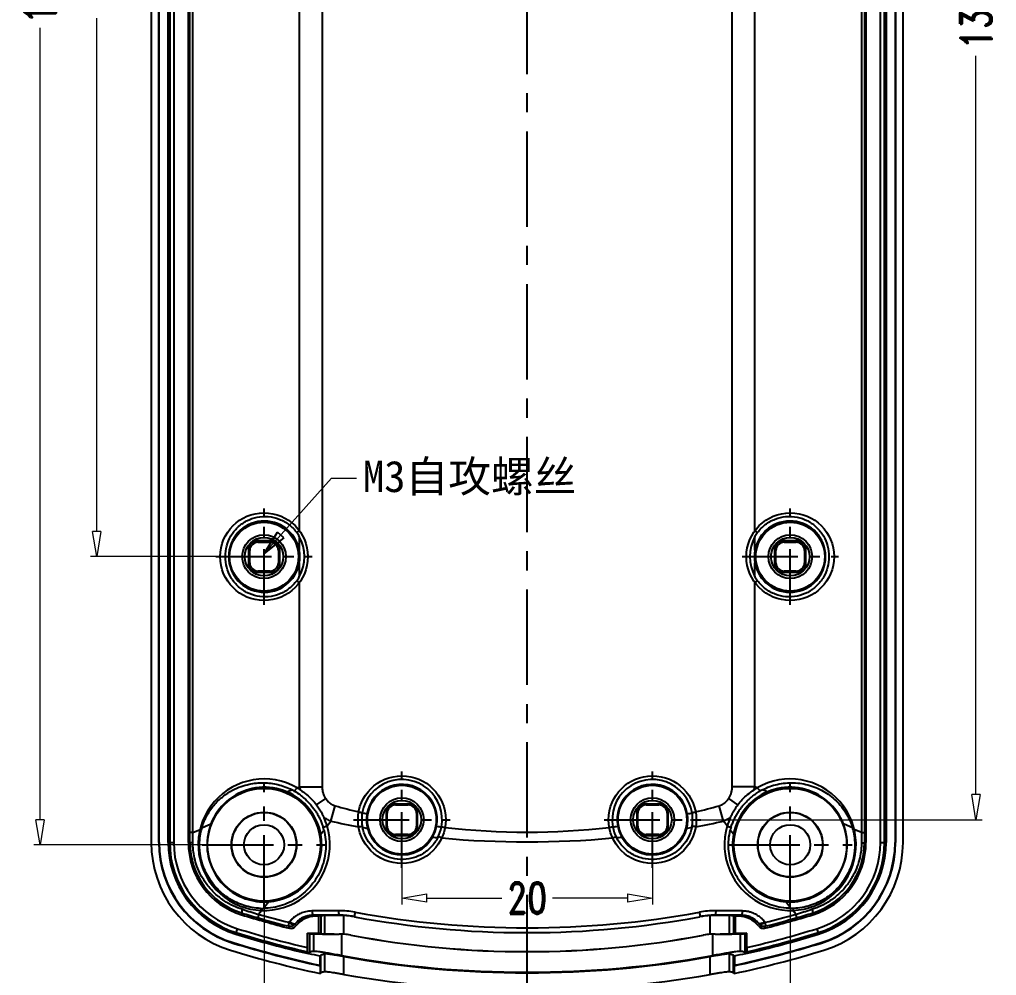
# Model space of a CAD drawing. Header units: millimetres. Extents: x 4688 to 5146, y 1130 to 1448.
# Drawn here: x 4951.2 to 5029.2, y 1235.9 to 1312.2 of the extents above; entities that cross this region are included whole.
import ezdxf

# ---------------------------------------------------------------- set-up
doc = ezdxf.new("R2010")
doc.units = ezdxf.units.MM
doc.linetypes.add('CENTER', pattern=[50.8, 31.75, -6.35, 6.35, -6.35])
doc.layers.add('dim', color=82, linetype='Continuous', lineweight=9)
doc.styles.add('ROMAND', font='romand.shx', dxfattribs={"width": 0.75, "bigfont": 'gbcbig.shx'})
doc.styles.add('楷体', font='')
doc.styles.get('楷体').set_extended_font_data('KaiTi_GB2312')
doc.dimstyles.new('YanXiu', dxfattribs={"dimtxt": 2.5, "dimasz": 2.2, "dimexe": 1, "dimexo": 0, "dimgap": 0.66, "dimtad": 0, "dimzin": 9, "dimdsep": 46, "dimtxsty": 'ROMAND', "dimblk": 'CLOSEDBLANK', "dimcen": 0, "dimclrd": 3, "dimclre": 3, "dimclrt": 7, "dimazin": 2, "dimtfac": 1, "dimtofl": 0, "dimtmove": 0, "dimatfit": 3, "dimldrblk": 'CLOSEDBLANK', "dimfxl": 1, "dimlwd": 5, "dimlwe": 5, "dimarcsym": 0})

# ---------------------------------------------------------------- blocks, each defined once
blk = doc.blocks.new('_ClosedBlank')
at = {"color": 0, "linetype": 'ByBlock', "lineweight": -2}
for p, q in [((-1, 0.167), (0, 0)), ((-1, 0.167), (-1, -0.167)), ((0, 0), (-1, -0.167))]:
    blk.add_line(p, q, dxfattribs=at)
blk = doc.blocks.new('*D23')
at = {"layer": 'Defpoints', "color": 0, "transparency": 16777216}
for p in [(4966.867, 1359.298), (4957.364, 1269.298), (4966.867, 1269.298)]:
    blk.add_point(p, dxfattribs=at)
at = {"layer": 'dim', "color": 3, "lineweight": 5, "transparency": 16777216}
for p, q in [((4966.867, 1359.298), (4956.864, 1359.298)), ((4957.364, 1357.298), (4957.364, 1316.316)), ((4957.364, 1271.298), (4957.364, 1312.281)), ((4966.867, 1269.298), (4956.864, 1269.298))]:
    blk.add_line(p, q, dxfattribs=at)
at = {"layer": 'dim', "color": 3, "lineweight": 5, "transparency": 16777216, "xscale": 2, "yscale": 2, "zscale": 2}
for p, rotation in [((4957.364, 1359.298), 90), ((4957.364, 1269.298), 270)]:
    blk.add_blockref('_ClosedBlank', p, dxfattribs=dict(at, rotation=rotation))
at = {"layer": 'dim', "color": 7, "transparency": 16777216, "insert": (4957.364, 1314.298), "char_height": 2.5, "attachment_point": 5, "rotation": 90, "style": 'ROMAND'}
blk.add_mtext('90', dxfattribs=at)
blk = doc.blocks.new('*D24')
at = {"layer": 'Defpoints', "color": 0, "transparency": 16777216}
for p in [(4952.843, 1382.298), (4965.767, 1382.298), (4965.767, 1246.298)]:
    blk.add_point(p, dxfattribs=at)
at = {"layer": 'dim', "color": 3, "lineweight": 5, "transparency": 16777216}
for p, q in [((4965.767, 1382.298), (4952.343, 1382.298)), ((4952.843, 1380.298), (4952.843, 1317.075)), ((4952.843, 1248.298), (4952.843, 1311.522)), ((4965.767, 1246.298), (4952.343, 1246.298))]:
    blk.add_line(p, q, dxfattribs=at)
at = {"layer": 'dim', "color": 3, "lineweight": 5, "transparency": 16777216, "xscale": 2, "yscale": 2, "zscale": 2}
for p, rotation in [((4952.843, 1382.298), 90), ((4952.843, 1246.298), 270)]:
    blk.add_blockref('_ClosedBlank', p, dxfattribs=dict(at, rotation=rotation))
at = {"layer": 'dim', "color": 7, "transparency": 16777216, "insert": (4952.843, 1314.298), "char_height": 2.5, "attachment_point": 5, "rotation": 90, "style": 'ROMAND'}
blk.add_mtext('136', dxfattribs=at)
blk = doc.blocks.new('*D25')
at = {"layer": 'Defpoints', "color": 0, "transparency": 16777216}
for p in [(5004.822, 1380.291), (5004.736, 1248.298), (5027.535, 1248.298)]:
    blk.add_point(p, dxfattribs=at)
at = {"layer": 'dim', "color": 3, "lineweight": 5, "transparency": 16777216}
for p, q in [((5004.822, 1380.291), (5028.035, 1380.291)), ((5027.535, 1378.291), (5027.535, 1319.304)), ((5027.535, 1250.298), (5027.535, 1309.286)), ((5004.736, 1248.298), (5028.035, 1248.298))]:
    blk.add_line(p, q, dxfattribs=at)
at = {"layer": 'dim', "color": 3, "lineweight": 5, "transparency": 16777216, "xscale": 2, "yscale": 2, "zscale": 2}
for p, rotation in [((5027.535, 1380.291), 90), ((5027.535, 1248.298), 270)]:
    blk.add_blockref('_ClosedBlank', p, dxfattribs=dict(at, rotation=rotation))
at = {"layer": 'dim', "color": 7, "transparency": 16777216, "insert": (5027.535, 1314.295), "char_height": 2.5, "attachment_point": 5, "rotation": 90, "style": 'ROMAND'}
blk.add_mtext('131.99', dxfattribs=at)
blk = doc.blocks.new('*D31')
at = {"layer": 'Defpoints', "color": 0, "transparency": 16777216}
for p in [(5001.717, 1245.194), (4981.717, 1244.448), (5001.717, 1242.035)]:
    blk.add_point(p, dxfattribs=at)
at = {"layer": 'dim', "color": 3, "lineweight": 5, "transparency": 16777216}
for p, q in [((5001.717, 1245.194), (5001.717, 1241.535)), ((4981.717, 1244.448), (4981.717, 1241.535)), ((4983.717, 1242.035), (4989.7, 1242.035)), ((4999.717, 1242.035), (4993.735, 1242.035))]:
    blk.add_line(p, q, dxfattribs=at)
at = {"layer": 'dim', "color": 3, "lineweight": 5, "transparency": 16777216, "xscale": 2, "yscale": 2, "zscale": 2, "rotation": 180}
blk.add_blockref('_ClosedBlank', (4981.717, 1242.035), dxfattribs=at)
at = {"layer": 'dim', "color": 3, "lineweight": 5, "transparency": 16777216, "xscale": 2, "yscale": 2, "zscale": 2}
blk.add_blockref('_ClosedBlank', (5001.717, 1242.035), dxfattribs=at)
at = {"layer": 'dim', "color": 7, "transparency": 16777216, "insert": (4991.717, 1242.035), "char_height": 2.5, "attachment_point": 5, "style": 'ROMAND'}
blk.add_mtext('20', dxfattribs=at)
blk = doc.blocks.new('*D32')
at = {"layer": 'Defpoints', "color": 0, "transparency": 16777216}
for p in [(4970.717, 1241.348), (5012.717, 1241.348), (5012.717, 1231.251)]:
    blk.add_point(p, dxfattribs=at)
at = {"layer": 'dim', "color": 3, "lineweight": 5, "transparency": 16777216}
for p, q in [((4970.717, 1241.348), (4970.717, 1230.751)), ((5012.717, 1241.348), (5012.717, 1230.751)), ((4972.717, 1231.251), (4989.7, 1231.251)), ((5010.717, 1231.251), (4993.735, 1231.251))]:
    blk.add_line(p, q, dxfattribs=at)
at = {"layer": 'dim', "color": 3, "lineweight": 5, "transparency": 16777216, "xscale": 2, "yscale": 2, "zscale": 2, "rotation": 180}
blk.add_blockref('_ClosedBlank', (4970.717, 1231.251), dxfattribs=at)
at = {"layer": 'dim', "color": 3, "lineweight": 5, "transparency": 16777216, "xscale": 2, "yscale": 2, "zscale": 2}
blk.add_blockref('_ClosedBlank', (5012.717, 1231.251), dxfattribs=at)
at = {"layer": 'dim', "color": 7, "transparency": 16777216, "insert": (4991.717, 1231.251), "char_height": 2.5, "attachment_point": 5, "style": 'ROMAND'}
blk.add_mtext('42', dxfattribs=at)

msp = doc.modelspace()

# ---------------------------------------------------------------- linework, layer by layer
at = {"color": 1, "linetype": 'CENTER', "ltscale": 0.24}
msp.add_line((4991.717, 1234.671), (4991.717, 1393.926), dxfattribs=at)
at = {"color": 7, "linetype": 'Continuous'}
for p, q in [((4961.717, 1382.131), (4961.717, 1246.466)), ((4962.317, 1246.475), (4962.317, 1382.122)), ((4962.354, 1246.475), (4962.354, 1382.122)), ((4963.067, 1246.475), (4963.067, 1382.122)), ((4963.19, 1382.122), (4963.19, 1246.475)), ((4963.516, 1382.122), (4963.516, 1246.475)), ((4964.675, 1246.466), (4964.675, 1382.131)), ((5018.759, 1382.131), (5018.759, 1246.466)), ((5019.918, 1246.475), (5019.918, 1382.122)), ((5020.245, 1246.475), (5020.245, 1382.122)), ((5020.367, 1382.122), (5020.367, 1246.475)), ((5021.081, 1382.122), (5021.081, 1246.475)), ((5021.117, 1382.122), (5021.117, 1246.475)), ((5021.717, 1246.466), (5021.717, 1382.131)), ((4964.803, 1247.269), (4964.803, 1381.328)), ((4965.025, 1247.269), (4965.025, 1381.328)), ((5018.409, 1381.328), (5018.409, 1247.269)), ((5018.632, 1381.328), (5018.632, 1247.269)), ((4975.351, 1377.678), (4975.351, 1250.918)), ((5008.083, 1250.918), (5008.084, 1377.678)), ((4973.532, 1357.218), (4973.532, 1271.379)), ((5009.903, 1271.379), (5009.903, 1357.218)), ((4973.532, 1271.379), (4973.324, 1271.226)), ((5010.11, 1271.226), (5009.903, 1271.379)), ((4970.132, 1270.548), (4970.235, 1270.445)), ((4971.303, 1270.548), (4970.132, 1270.548)), ((4970.235, 1270.445), (4971.2, 1270.445)), ((4971.303, 1270.548), (4971.2, 1270.445)), ((4973.532, 1270.907), (4973.532, 1269.804)), ((5009.903, 1269.804), (5009.903, 1270.907)), ((5013.303, 1270.548), (5012.132, 1270.548)), ((5012.132, 1270.548), (5012.235, 1270.445)), ((5012.235, 1270.445), (5013.2, 1270.445)), ((5013.303, 1270.548), (5013.2, 1270.445)), ((4969.467, 1269.884), (4969.57, 1269.781)), ((4969.467, 1269.884), (4969.467, 1268.713)), ((4969.57, 1268.816), (4969.57, 1269.781)), ((4971.967, 1269.884), (4971.864, 1269.781)), ((4971.864, 1269.781), (4971.864, 1268.816)), ((4971.967, 1268.713), (4971.967, 1269.884)), ((5011.467, 1269.884), (5011.57, 1269.781)), ((5011.467, 1269.884), (5011.467, 1268.713)), ((5011.57, 1268.816), (5011.57, 1269.781)), ((5013.967, 1269.884), (5013.864, 1269.781)), ((5013.864, 1269.781), (5013.864, 1268.816)), ((5013.967, 1268.713), (5013.967, 1269.884)), ((4969.467, 1268.713), (4969.57, 1268.816)), ((4971.967, 1268.713), (4971.864, 1268.816)), ((4973.532, 1268.792), (4973.532, 1267.69)), ((5009.903, 1267.69), (5009.903, 1268.792)), ((5011.467, 1268.713), (5011.57, 1268.816)), ((5013.967, 1268.713), (5013.864, 1268.816)), ((4970.132, 1268.048), (4970.235, 1268.152)), ((4970.132, 1268.048), (4971.303, 1268.048)), ((4971.2, 1268.152), (4970.235, 1268.152)), ((4971.303, 1268.048), (4971.2, 1268.152)), ((5012.132, 1268.048), (5012.235, 1268.152)), ((5012.132, 1268.048), (5013.303, 1268.048)), ((5013.2, 1268.152), (5012.235, 1268.152)), ((5013.303, 1268.048), (5013.2, 1268.152)), ((4973.324, 1267.371), (4973.532, 1267.218)), ((4973.532, 1267.218), (4973.532, 1250.918)), ((5009.903, 1267.218), (5010.11, 1267.371)), ((5009.903, 1250.918), (5009.903, 1267.218)), ((4973.532, 1250.918), (4975.351, 1250.918)), ((5009.903, 1250.918), (5008.083, 1250.918)), ((4974.912, 1249.476), (4975.637, 1249.978)), ((5008.537, 1249.495), (5007.806, 1249.99)), ((4976.043, 1248.176), (4976.388, 1249.411)), ((4982.303, 1249.548), (4981.132, 1249.548)), ((4981.132, 1249.548), (4981.204, 1249.476)), ((4981.204, 1249.476), (4982.23, 1249.476)), ((4982.303, 1249.548), (4982.23, 1249.476)), ((5002.303, 1249.548), (5001.132, 1249.548)), ((5001.132, 1249.548), (5001.204, 1249.476)), ((5001.204, 1249.476), (5002.23, 1249.476)), ((5002.303, 1249.548), (5002.23, 1249.476)), ((5007.391, 1248.176), (5007.046, 1249.411)), ((4980.467, 1248.884), (4980.54, 1248.812)), ((4980.467, 1248.884), (4980.467, 1247.713)), ((4980.54, 1247.785), (4980.54, 1248.812)), ((4982.967, 1248.884), (4982.895, 1248.812)), ((4982.895, 1248.812), (4982.895, 1247.785)), ((4982.967, 1247.713), (4982.967, 1248.884)), ((5000.467, 1248.884), (5000.54, 1248.812)), ((5000.467, 1248.884), (5000.467, 1247.713)), ((5000.54, 1247.785), (5000.54, 1248.812)), ((5002.967, 1248.884), (5002.895, 1248.812)), ((5002.895, 1248.812), (5002.895, 1247.785)), ((5002.967, 1247.713), (5002.967, 1248.884)), ((4975.747, 1247.802), (4976.043, 1248.176)), ((4980.467, 1247.713), (4980.54, 1247.785)), ((4982.967, 1247.713), (4982.895, 1247.785)), ((5000.467, 1247.713), (5000.54, 1247.785)), ((5002.967, 1247.713), (5002.895, 1247.785)), ((5007.687, 1247.801), (5007.391, 1248.176)), ((4964.802, 1246.466), (4964.803, 1247.269)), ((4965.025, 1247.269), (4964.803, 1247.269)), ((4965.025, 1247.269), (4965.611, 1247.521)), ((4965.611, 1247.521), (4965.695, 1247.439)), ((4975.245, 1247.131), (4975.502, 1247.457)), ((4981.132, 1247.048), (4981.204, 1247.121)), ((4981.132, 1247.048), (4982.303, 1247.048)), ((4982.23, 1247.121), (4981.204, 1247.121)), ((4982.303, 1247.048), (4982.23, 1247.121)), ((5001.132, 1247.048), (5001.204, 1247.121)), ((5001.132, 1247.048), (5002.303, 1247.048)), ((5002.23, 1247.121), (5001.204, 1247.121)), ((5002.303, 1247.048), (5002.23, 1247.121)), ((5008.189, 1247.13), (5007.932, 1247.457)), ((5017.823, 1247.521), (5017.74, 1247.439)), ((5018.409, 1247.269), (5017.823, 1247.521)), ((5018.409, 1247.269), (5018.632, 1247.269)), ((5018.632, 1247.269), (5018.632, 1246.466)), ((4962.317, 1246.475), (4962.354, 1246.475)), ((4963.067, 1246.475), (4963.516, 1246.475)), ((4964.675, 1246.466), (4964.802, 1246.466)), ((5018.759, 1246.466), (5018.632, 1246.466)), ((5019.918, 1246.475), (5020.367, 1246.475)), ((5021.117, 1246.475), (5021.081, 1246.475)), ((4970.66, 1241.217), (4971.063, 1241.744)), ((5012.774, 1241.217), (5012.37, 1241.744)), ((4968.962, 1240.84), (4968.921, 1240.707)), ((4969.049, 1241.12), (4968.96, 1241.148)), ((4970.28, 1240.748), (4970.512, 1241.053)), ((4970.327, 1240.735), (4970.28, 1240.748)), ((4976.721, 1240.67), (4974.621, 1240.668)), ((4975.078, 1240.588), (4974.838, 1240.588)), ((4975.251, 1240.617), (4975.078, 1240.588)), ((4975.078, 1239.238), (4975.078, 1240.588)), ((4975.251, 1240.617), (4975.251, 1239.209)), ((4975.577, 1239.183), (4975.577, 1240.642)), ((4976.721, 1240.655), (4976.721, 1240.67)), ((4977.098, 1239.155), (4977.098, 1240.645)), ((4977.992, 1240.905), (4977.969, 1240.909)), ((5006.336, 1239.155), (5006.336, 1240.645)), ((5006.713, 1240.655), (5006.713, 1240.67)), ((5008.814, 1240.668), (5006.713, 1240.67)), ((5007.858, 1239.183), (5007.858, 1240.642)), ((5008.356, 1240.588), (5008.183, 1240.617)), ((5008.183, 1240.617), (5008.183, 1239.209)), ((5008.596, 1240.588), (5008.356, 1240.588)), ((5008.356, 1239.238), (5008.356, 1240.588)), ((5013.153, 1240.748), (5012.922, 1241.052)), ((5013.153, 1240.748), (5013.107, 1240.734)), ((5014.474, 1241.148), (5014.386, 1241.12)), ((5014.514, 1240.707), (5014.472, 1240.84)), ((4972.68, 1239.799), (4972.633, 1239.811)), ((4972.68, 1239.799), (4972.736, 1239.631)), ((4977.929, 1240.546), (4977.931, 1240.559)), ((5005.506, 1240.546), (5005.503, 1240.559)), ((5010.698, 1239.631), (5010.754, 1239.799)), ((5010.801, 1239.811), (5010.754, 1239.799)), ((4968.455, 1239.167), (4968.587, 1239.596)), ((4974.177, 1239.238), (4975.078, 1239.238)), ((4974.353, 1239.209), (4974.177, 1239.238)), ((4974.177, 1238.09), (4974.177, 1239.238)), ((4974.353, 1239.209), (4974.353, 1237.694)), ((4974.69, 1237.78), (4974.69, 1239.182)), ((4975.251, 1239.209), (4975.078, 1239.238)), ((4976.721, 1239.171), (4976.721, 1239.162)), ((4976.896, 1239.159), (4976.896, 1237.447)), ((4977.655, 1239.082), (4977.654, 1239.074)), ((5005.779, 1239.082), (5005.781, 1239.074)), ((5006.539, 1237.447), (5006.539, 1239.159)), ((5006.713, 1239.171), (5006.713, 1239.162)), ((5008.356, 1239.238), (5008.183, 1239.209)), ((5008.356, 1239.238), (5009.258, 1239.238)), ((5008.745, 1237.78), (5008.745, 1239.182)), ((5009.258, 1239.238), (5009.082, 1239.209)), ((5009.082, 1239.209), (5009.082, 1237.694)), ((5009.258, 1238.09), (5009.258, 1239.238)), ((5014.847, 1239.596), (5014.98, 1239.167)), ((4968.233, 1238.451), (4968.244, 1238.486)), ((5015.202, 1238.451), (5015.191, 1238.486)), ((4974.193, 1237.752), (4974.177, 1238.09)), ((4975.251, 1237.493), (4975.167, 1237.425)), ((4975.251, 1236.06), (4975.251, 1237.493)), ((4975.577, 1236.148), (4975.577, 1237.58)), ((5007.858, 1236.148), (5007.858, 1237.58)), ((5008.183, 1236.06), (5008.183, 1237.493)), ((5008.267, 1237.425), (5008.183, 1237.493)), ((5009.258, 1238.09), (5009.242, 1237.752)), ((4975.167, 1237.425), (4975.167, 1236.68)), ((4975.204, 1236.635), (4975.167, 1236.68)), ((4977.098, 1235.935), (4977.098, 1237.362)), ((5006.336, 1235.935), (5006.336, 1237.362)), ((5008.267, 1236.68), (5008.231, 1236.635)), ((5008.267, 1237.425), (5008.267, 1236.68)), ((4975.204, 1236.635), (4975.204, 1236.021)), ((4975.204, 1236.021), (4975.251, 1236.06)), ((5008.183, 1236.06), (5008.231, 1236.021)), ((5008.231, 1236.635), (5008.231, 1236.021))]:
    msp.add_line(p, q, dxfattribs=at)
at = {"color": 1, "linetype": 'CENTER', "ltscale": 0.14}
for p, q in [((4970.717, 1265.448), (4970.717, 1273.148)), ((5012.717, 1265.448), (5012.717, 1273.148)), ((4966.867, 1269.298), (4974.567, 1269.298)), ((5008.867, 1269.298), (5016.567, 1269.298)), ((5001.717, 1244.448), (5001.717, 1252.148)), ((4997.867, 1248.298), (5005.567, 1248.298))]:
    msp.add_line(p, q, dxfattribs=at)
at = {"color": 1, "linetype": 'CENTER', "ltscale": 0.139997}
for p, q in [((4981.717, 1244.448), (4981.717, 1252.148)), ((4977.867, 1248.298), (4985.567, 1248.298))]:
    msp.add_line(p, q, dxfattribs=at)
at = {"color": 1, "linetype": 'CENTER', "ltscale": 0.18}
for p, q in [((4970.717, 1241.348), (4970.717, 1251.248)), ((5012.717, 1241.348), (5012.717, 1251.248)), ((4965.767, 1246.298), (4975.667, 1246.298)), ((5007.767, 1246.298), (5017.667, 1246.298))]:
    msp.add_line(p, q, dxfattribs=at)
at = {"color": 7, "linetype": 'Continuous'}
for centre, radius in [((4970.717, 1269.298), 3.5), ((5012.717, 1269.298), 3.5), ((4970.717, 1269.298), 2.75), ((5012.717, 1269.298), 2.75), ((4970.717, 1269.298), 1.741), ((5012.717, 1269.298), 1.741), ((4970.717, 1269.298), 1.539), ((5012.717, 1269.298), 1.539), ((4981.717, 1248.298), 3.5), ((5001.717, 1248.298), 3.5), ((4970.717, 1246.298), 4.5), ((4981.717, 1248.298), 2.744), ((5001.717, 1248.298), 2.744), ((5012.717, 1246.298), 4.5), ((4981.717, 1248.298), 1.741), ((5001.717, 1248.298), 1.741), ((4981.717, 1248.298), 1.539), ((5001.717, 1248.298), 1.539), ((4970.717, 1246.298), 2.6), ((4970.717, 1246.298), 2.574), ((5012.717, 1246.298), 2.6), ((5012.717, 1246.298), 2.574), ((4970.717, 1246.298), 1.6), ((5012.717, 1246.298), 1.6)]:
    msp.add_circle(centre, radius, dxfattribs=at)
for centre, radius, start, end in [((4970.735, 1269.302), 2.841, 10.1913, 180.06752), ((5012.699, 1269.302), 2.841, 359.93249, 169.80869), ((4970.869, 1269.4), 3.059, 29.51618, 36.64497), ((5012.554, 1269.407), 3.046, 143.34028, 150.49979), ((4970.684, 1269.298), 3.27, 330.53926, 29.46087), ((5012.75, 1269.298), 3.27, 150.53926, 209.46087), ((4970.73, 1269.298), 2.847, 349.7634, 10.2366), ((5012.705, 1269.298), 2.847, 169.7634, 190.2366), ((4970.735, 1269.295), 2.841, 179.93249, 349.80869), ((5012.699, 1269.295), 2.841, 190.19131, 0.06751), ((4970.88, 1269.19), 3.046, 323.34028, 330.49978), ((5012.565, 1269.197), 3.059, 209.51619, 216.64497), ((4970.717, 1246.299), 5.25, 59.88816, 16.63643), ((4981.717, 1248.298), 3.211, 349.62753, 170.10341), ((5001.717, 1248.298), 3.211, 9.89628, 190.37187), ((5012.717, 1246.298), 5.25, 163.37433, 120.11021), ((4970.747, 1246.309), 4.58, 67.01211, 180.07863), ((4970.736, 1246.332), 5.211, 56.52707, 59.88553), ((4977.629, 1252.14), 4.276, 196.61044, 199.98363), ((4981.717, 1248.298), 2.822, 349.18229, 170.55387), ((5001.717, 1248.298), 2.822, 9.44564, 190.81688), ((5012.71, 1246.313), 5.233, 120.12236, 123.46091), ((5012.688, 1246.309), 4.58, 359.92249, 112.98789), ((4970.748, 1246.32), 4.57, 10.21988, 66.97543), ((4969.936, 1244.861), 6.553, 60.80307, 62.8409), ((5012.687, 1246.32), 4.57, 113.02731, 169.78607), ((5013.53, 1244.807), 6.615, 117.18741, 119.20546), ((4991.466, 1303.225), 55.887, 254.34832, 256.34518), ((4991.935, 1303.347), 56.013, 283.65841, 285.65051), ((4970.731, 1246.303), 5.235, 16.63626, 24.61518), ((4981.582, 1248.327), 3.073, 170.19365, 192.11116), ((4991.542, 1303.536), 56.207, 256.63978, 257.03693), ((4981.7, 1248.301), 2.805, 170.55429, 194.22167), ((5001.735, 1248.301), 2.804, 345.77672, 9.44544), ((4991.908, 1303.468), 56.138, 282.96379, 283.36144), ((5001.855, 1248.327), 3.071, 347.87244, 9.80872), ((5012.7, 1246.305), 5.231, 155.3808, 163.36783), ((4970.7, 1246.204), 5.156, 163.73855, 166.13861), ((4968.683, 1245.777), 7.023, 13.84536, 15.63188), ((4991.439, 1320.383), 73.83, 257.96351, 259.71905), ((4991.574, 1321.136), 74.595, 259.96566, 260.28076), ((4981.719, 1248.306), 2.824, 194.21947, 330.30689), ((4981.734, 1248.295), 2.805, 330.33139, 349.18119), ((4991.701, 1303.73), 56.424, 262.65698, 263.05258), ((4981.856, 1248.278), 3.071, 332.63674, 349.53856), ((4991.717, 1304.184), 56.877, 263.38312, 276.61706), ((4991.716, 1303.859), 56.554, 276.94892, 277.34362), ((5001.593, 1248.281), 3.086, 190.47718, 207.29823), ((5001.701, 1248.295), 2.806, 190.81926, 209.66649), ((5001.716, 1248.306), 2.824, 209.69225, 345.78004), ((4991.92, 1320.791), 74.245, 279.71869, 280.03494), ((4991.894, 1320.9), 74.356, 280.28693, 282.02972), ((5014.741, 1245.779), 7.012, 164.3568, 166.158), ((5012.67, 1246.188), 5.222, 13.8614, 16.23059), ((4628.762, 1244.458), 336.275, 0.33846, 0.47892), ((4970.729, 1246.316), 4.589, 359.78708, 10.23425), ((4991.766, 1308.806), 62.359, 263.00566, 263.38581), ((4991.717, 1321.893), 75.366, 264.8083, 275.19179), ((4991.659, 1308.886), 62.44, 276.6141, 276.99415), ((5012.705, 1246.316), 4.589, 169.77418, 180.21323), ((5354.243, 1244.461), 335.845, 179.52095, 179.66158), ((4970.702, 1246.464), 8.985, 179.98637, 252.8023), ((4970.717, 1246.475), 8.4, 180, 252.79601), ((4970.717, 1246.475), 8.363, 180, 252.79601), ((4970.717, 1246.475), 7.65, 180, 252.79601), ((4970.717, 1246.475), 7.527, 180, 252.79601), ((4970.717, 1246.475), 7.201, 180, 252.79601), ((4970.704, 1246.465), 6.028, 179.9925, 252.79617), ((4970.682, 1246.463), 5.879, 179.96505, 251.90897), ((4970.736, 1246.303), 4.571, 180.05674, 274.11135), ((4970.736, 1246.315), 4.583, 274.10081, 359.79458), ((5012.699, 1246.315), 4.583, 180.20547, 265.88191), ((5012.699, 1246.303), 4.571, 265.8724, 359.94221), ((5012.731, 1246.465), 6.028, 287.20383, 0.0075), ((5012.753, 1246.462), 5.879, 288.09067, 0.03565), ((5012.717, 1246.475), 7.201, 287.20399, 0), ((5012.717, 1246.475), 7.527, 287.20399, 0), ((5012.717, 1246.475), 7.65, 287.20399, 0), ((5012.717, 1246.475), 8.363, 287.20399, 0), ((5012.717, 1246.475), 8.4, 287.20399, 0), ((5012.732, 1246.464), 8.985, 287.1977, 0.01363), ((4970.688, 1246.478), 5.896, 251.89844, 252.98168), ((4991.717, 1314.298), 77.042, 252.78867, 255.73713), ((4993.701, 1321.75), 84.607, 252.99863, 253.90831), ((4996.041, 1328.13), 91.1, 252.76475, 253.57369), ((4991.416, 1315.569), 77.749, 254.26091, 256.07751), ((4970.592, 1246.935), 5.718, 268.39987, 270.67912), ((4974.707, 1238.663), 2, 90.00906, 137.68566), ((4974.838, 1238.588), 2, 89.99788, 142.32052), ((4971.733, 1235.267), 6.161, 59.73589, 61.14518), ((4976.708, 1233.984), 7.04, 79.67934, 90.38876), ((4976.729, 1234.111), 6.559, 79.44134, 90.06978), ((4976.746, 1234.3), 6.355, 86.82745, 90.22407), ((4976.735, 1234.094), 6.562, 79.51725, 86.82863), ((4991.717, 1316.404), 76.736, 259.69614, 280.32124), ((5006.727, 1233.984), 7.04, 89.61117, 100.32057), ((5006.705, 1234.111), 6.559, 89.93019, 100.55864), ((5006.699, 1234.094), 6.562, 93.17135, 100.48278), ((5006.688, 1234.305), 6.35, 89.77465, 93.17382), ((5011.701, 1235.267), 6.161, 118.85484, 120.26411), ((5008.596, 1238.588), 2, 37.68008, 90.00153), ((5008.728, 1238.663), 2, 42.31505, 89.98998), ((4991.717, 1314.298), 77.042, 284.26287, 287.21133), ((4991.942, 1315.857), 78.047, 283.92594, 285.73458), ((4986.885, 1329.812), 92.858, 286.43284, 287.22735), ((4989.664, 1321.984), 84.852, 286.09206, 287.00007), ((5012.746, 1246.48), 5.898, 287.01899, 288.10198), ((4991.709, 1314.831), 77.408, 253.90574, 255.73393), ((4972.804, 1240.284), 0.5, 255.67807, 319.5597), ((4974.668, 1238.459), 2.558, 138.09738, 139.97174), ((4972.86, 1240.116), 0.5, 255.73621, 322.32286), ((4973.504, 1241.062), 1.161, 230.41703, 241.69187), ((4974.707, 1238.688), 1.983, 138.21709, 140.12163), ((4954.01, 1230.783), 21.257, 25.12921, 25.5731), ((4991.717, 1315.066), 75.785, 259.51705, 269.89357), ((4991.717, 1315.066), 75.785, 270.08603, 280.48295), ((5029.397, 1230.796), 21.227, 154.42663, 154.87113), ((5010.575, 1240.116), 0.5, 217.6772, 284.26372), ((5008.728, 1238.688), 1.983, 39.87836, 41.78265), ((5010.63, 1240.284), 0.5, 220.44028, 284.32195), ((5009.93, 1241.062), 1.161, 298.30744, 309.58208), ((5008.767, 1238.459), 2.557, 40.0274, 41.90242), ((4991.724, 1314.837), 77.413, 284.26615, 286.09318), ((4991.717, 1314.298), 78.65, 252.79601, 257.17896), ((4991.717, 1314.298), 78.527, 252.79601, 257.10491), ((4991.717, 1314.298), 78.201, 252.79601, 257.03842), ((4976.701, 1233.95), 5.221, 85.63777, 89.77468), ((4976.708, 1234), 5.162, 87.91799, 89.85146), ((4976.711, 1234.084), 5.078, 79.30326, 87.91782), ((4976.711, 1234.084), 5.086, 79.3017, 85.63523), ((4991.717, 1313.528), 75.771, 259.30352, 280.69648), ((4991.717, 1313.518), 75.753, 259.30202, 280.69798), ((4991.717, 1315.027), 75.746, 269.89364, 270.08595), ((5006.723, 1234.084), 5.086, 94.36476, 100.69831), ((5006.723, 1234.084), 5.078, 92.08216, 100.69676), ((5006.733, 1233.953), 5.217, 90.22401, 94.36353), ((5006.726, 1234.001), 5.161, 90.14845, 92.0821), ((4991.717, 1314.298), 78.65, 282.82104, 287.20399), ((4991.717, 1314.298), 78.527, 282.89509, 287.20399), ((4991.717, 1314.298), 78.201, 282.96158, 287.20399), ((4991.717, 1314.298), 79.4, 252.79601, 257.9962), ((4991.717, 1314.298), 79.363, 252.79601, 257.96349), ((4991.717, 1314.298), 79.4, 282.0038, 287.20399), ((4991.717, 1314.298), 79.363, 282.03651, 287.20399), ((4991.717, 1314.298), 80, 252.78867, 258.08755), ((4991.717, 1314.298), 78.635, 257.17896, 257.85027), ((4991.717, 1319.512), 83.392, 259.7622, 280.2378), ((4991.717, 1314.298), 80, 281.91245, 287.21133), ((4991.717, 1314.298), 78.635, 282.14973, 282.82104), ((4991.717, 1319.597), 83.524, 259.91963, 280.08037), ((4991.717, 1319.797), 85.126, 260.11124, 279.88876)]:
    msp.add_arc(centre, radius, start, end, dxfattribs=at)
for centre, major_axis, ratio, start_param, end_param in [((4970.132, 1269.884), (0.47, -0.47), 0.999695, 2.356347, 3.926839), ((4970.235, 1269.781), (0.47, -0.47), 0.999695, 2.356347, 3.926839), ((4971.199, 1269.781), (0.47, 0.47), 0.999695, -0.785246, 0.785246), ((4971.303, 1269.884), (0.47, 0.47), 0.999695, -0.785246, 0.785246), ((5012.132, 1269.884), (0.47, -0.47), 0.999695, 2.356347, 3.926839), ((5012.235, 1269.781), (0.47, -0.47), 0.999695, 2.356347, 3.926839), ((5013.199, 1269.781), (0.47, 0.47), 0.999695, -0.785246, 0.785246), ((5013.303, 1269.884), (0.47, 0.47), 0.999695, -0.785246, 0.785246), ((4970.132, 1268.713), (0.47, 0.47), 0.999695, -3.926839, -2.356347), ((4970.235, 1268.816), (0.47, 0.47), 0.999695, -3.926839, -2.356347), ((4971.199, 1268.816), (0.47, -0.47), 0.999695, -0.785246, 0.785246), ((4971.303, 1268.713), (0.47, -0.47), 0.999695, -0.785246, 0.785246), ((5012.132, 1268.713), (0.47, 0.47), 0.999695, -3.926839, -2.356347), ((5012.235, 1268.816), (0.47, 0.47), 0.999695, -3.926839, -2.356347), ((5013.199, 1268.816), (0.47, -0.47), 0.999695, -0.785246, 0.785246), ((5013.303, 1268.713), (0.47, -0.47), 0.999695, -0.785246, 0.785246), ((4981.132, 1248.884), (0.47, -0.47), 0.999695, 2.356347, 3.926839), ((4981.204, 1248.811), (0.47, -0.47), 0.999695, 2.356347, 3.926839), ((4982.23, 1248.811), (0.47, 0.47), 0.999695, -0.785246, 0.785246), ((4982.303, 1248.884), (0.47, 0.47), 0.999695, -0.785246, 0.785246), ((5001.132, 1248.884), (0.47, -0.47), 0.999695, 2.356347, 3.926839), ((5001.204, 1248.811), (0.47, -0.47), 0.999695, 2.356347, 3.926839), ((5002.23, 1248.811), (0.47, 0.47), 0.999695, -0.785246, 0.785246), ((5002.303, 1248.884), (0.47, 0.47), 0.999695, -0.785246, 0.785246), ((4981.132, 1247.713), (0.47, 0.47), 0.999695, -3.926839, -2.356347), ((4981.204, 1247.786), (0.47, 0.47), 0.999695, -3.926839, -2.356347), ((4982.23, 1247.786), (0.47, -0.47), 0.999695, -0.785246, 0.785246), ((4982.303, 1247.713), (0.47, -0.47), 0.999695, -0.785246, 0.785246), ((5001.132, 1247.713), (0.47, 0.47), 0.999695, -3.926839, -2.356347), ((5001.204, 1247.786), (0.47, 0.47), 0.999695, -3.926839, -2.356347), ((5002.23, 1247.786), (0.47, -0.47), 0.999695, -0.785246, 0.785246), ((5002.303, 1247.713), (0.47, -0.47), 0.999695, -0.785246, 0.785246), ((5000.217, 1240.605), (25, 0), 0.008727, 2.971826, 3.089233), ((4977.548, 1240.639), (2, 0), 0.008727, 1.996754, 2.971826), ((5005.887, 1240.639), (2, 0), 0.008727, 0.169767, 1.144839), ((4983.217, 1240.605), (25, 0), 0.008727, 0.05236, 0.169767), ((5000.217, 1239.22), (25.9, 0), 0.008727, -3.089233, -2.971826), ((4977.548, 1239.186), (2.9, 0), 0.008727, -2.971826, -1.859762), ((5000.217, 1239.22), (25, 0), 0.008727, -3.089233, -2.971826), ((4977.548, 1239.186), (2, 0), 0.008727, -2.971826, -1.996754), ((5005.887, 1239.186), (2, 0), 0.008727, -1.144839, -0.169767), ((5005.887, 1239.186), (2.9, 0), 0.008727, -1.281831, -0.169767), ((4983.217, 1239.22), (25, 0), 0.008727, -0.169767, -0.05236), ((4983.217, 1239.22), (25.9, 0), 0.008727, -0.169767, -0.05236)]:
    msp.add_ellipse(centre, major_axis=major_axis, ratio=ratio, start_param=start_param, end_param=end_param, dxfattribs=at)
for points, start_tangent, end_tangent in [([(4968.609, 1271.634), (4969.326, 1272.153), (4970.164, 1272.45), (4971.058, 1272.498), (4971.93, 1272.292), (4972.707, 1271.852), (4973.324, 1271.226)], (0.718934, 0.695079), (0.597304, -0.802015)), ([(5010.11, 1271.226), (5010.728, 1271.852), (5011.505, 1272.292), (5012.377, 1272.498), (5013.27, 1272.45), (5014.108, 1272.153), (5014.825, 1271.634), (5015.362, 1270.949), (5015.692, 1270.149), (5015.802, 1269.298), (5015.692, 1268.448), (5015.362, 1267.648), (5014.825, 1266.963)], (0.597304, 0.802015), (-0.718933, -0.695079)), ([(4973.324, 1267.371), (4972.707, 1266.745), (4971.93, 1266.305), (4971.058, 1266.099), (4970.164, 1266.147), (4969.326, 1266.444), (4968.609, 1266.963), (4968.073, 1267.648), (4967.743, 1268.448), (4967.633, 1269.299), (4967.743, 1270.149), (4968.073, 1270.949), (4968.609, 1271.634)], (-0.597304, -0.802015), (0.718934, 0.695079)), ([(5014.825, 1266.963), (5014.108, 1266.444), (5013.27, 1266.147), (5012.377, 1266.099), (5011.505, 1266.305), (5010.728, 1266.745), (5010.11, 1267.371)], (-0.718933, -0.695079), (-0.597304, 0.802015)), ([(4965.751, 1247.648), (4966.191, 1248.689), (4966.798, 1249.538), (4967.483, 1250.179), (4968.198, 1250.642), (4968.887, 1250.948), (4969.524, 1251.131), (4970.116, 1251.224), (4970.684, 1251.248), (4971.253, 1251.208), (4971.826, 1251.102), (4972.389, 1250.929), (4972.927, 1250.692)], (0.280033, 0.95999), (0.88983, -0.456293)), ([(4973.351, 1250.84), (4973.271, 1250.758), (4973.203, 1250.669), (4973.132, 1250.582)], (-0.638541, -0.769588), (-0.63273, -0.774373)), ([(4973.351, 1250.84), (4973.441, 1250.879), (4973.532, 1250.918)], (0.91876, 0.394817), (0.918793, 0.394739)), ([(4975.351, 1250.918), (4975.356, 1250.786), (4975.371, 1250.659), (4975.395, 1250.536), (4975.427, 1250.415), (4975.468, 1250.297), (4975.519, 1250.181), (4975.576, 1250.073), (4975.637, 1249.978)], (0.000153, -1), (0.569212, -0.822191)), ([(5007.806, 1249.99), (5007.868, 1250.09), (5007.923, 1250.196), (5007.97, 1250.306), (5008.008, 1250.417), (5008.039, 1250.533), (5008.062, 1250.654), (5008.078, 1250.782), (5008.083, 1250.918)], (0.560981, 0.827828), (0.000173, 1)), ([(5009.824, 1250.679), (5009.864, 1250.795), (5009.903, 1250.918)], (0.34213, 0.939652), (0.286041, 0.958217)), ([(5010.083, 1250.84), (5009.993, 1250.879), (5009.903, 1250.918)], (-0.91876, 0.394817), (-0.918793, 0.39474)), ([(5010.083, 1250.84), (5010.163, 1250.758), (5010.231, 1250.669), (5010.302, 1250.582)], (0.638541, -0.769588), (0.632726, -0.774376)), ([(5010.508, 1250.692), (5011.685, 1251.12), (5012.984, 1251.246), (5014.286, 1251.034), (5015.484, 1250.501), (5016.492, 1249.694), (5017.236, 1248.702), (5017.684, 1247.648)], (0.889573, 0.456793), (0.279585, -0.960121)), ([(4972.535, 1250.526), (4972.666, 1250.581), (4972.796, 1250.636), (4972.927, 1250.692)], (0.920454, 0.390852), (0.920345, 0.391107)), ([(4973.132, 1250.582), (4973.594, 1250.276), (4973.966, 1249.974), (4974.266, 1249.683), (4974.515, 1249.403), (4974.727, 1249.128), (4974.91, 1248.852), (4975.073, 1248.569), (4975.217, 1248.276), (4975.341, 1247.976), (4975.446, 1247.669)], (0.862281, -0.50643), (0.296619, -0.954996)), ([(4973.611, 1250.679), (4974.139, 1250.288), (4974.566, 1249.888), (4974.912, 1249.476)], (0.834252, -0.551384), (0.597279, -0.802033)), ([(4975.637, 1249.978), (4975.7, 1249.893), (4975.762, 1249.82), (4975.823, 1249.758), (4975.881, 1249.703), (4975.939, 1249.654), (4975.998, 1249.609), (4976.058, 1249.568), (4976.119, 1249.529), (4976.182, 1249.494), (4976.249, 1249.462), (4976.318, 1249.434), (4976.388, 1249.411)], (0.569188, -0.822207), (0.96287, -0.269966)), ([(5007.046, 1249.411), (5007.11, 1249.431), (5007.176, 1249.458), (5007.239, 1249.488), (5007.302, 1249.522), (5007.364, 1249.559), (5007.424, 1249.6), (5007.484, 1249.644), (5007.543, 1249.694), (5007.605, 1249.75), (5007.669, 1249.817), (5007.737, 1249.896), (5007.806, 1249.99)], (0.96304, 0.269357), (0.560968, 0.827837)), ([(5007.988, 1247.67), (5008.094, 1247.977), (5008.216, 1248.272), (5008.355, 1248.556), (5008.509, 1248.827), (5008.678, 1249.085), (5008.862, 1249.332), (5009.061, 1249.568), (5009.273, 1249.79), (5009.498, 1250), (5009.74, 1250.2), (5010.006, 1250.394), (5010.302, 1250.582)], (0.296754, 0.954954), (0.862281, 0.50643)), ([(5008.537, 1249.495), (5008.886, 1249.907), (5009.311, 1250.301), (5009.824, 1250.679)], (0.60134, 0.798994), (0.834133, 0.551563)), ([(5010.899, 1250.526), (5010.769, 1250.581), (5010.638, 1250.636), (5010.508, 1250.692)], (-0.920454, 0.390852), (-0.920345, 0.391107)), ([(4974.912, 1249.476), (4975.127, 1249.162), (4975.32, 1248.83), (4975.491, 1248.484)], (0.5973, -0.802018), (0.416356, -0.909201)), ([(5007.944, 1248.484), (5008.119, 1248.838), (5008.316, 1249.176), (5008.537, 1249.495)], (0.416394, 0.909184), (0.601342, 0.798991)), ([(4975.491, 1248.484), (4975.609, 1248.415), (4975.735, 1248.345), (4975.875, 1248.269), (4976.043, 1248.176)], (0.85883, -0.51226), (0.866101, -0.49987)), ([(4978.272, 1248.918), (4978.367, 1248.901), (4978.462, 1248.884), (4978.554, 1248.85)], (0.984212, -0.176995), (0.985101, -0.171977)), ([(5004.881, 1248.85), (5004.972, 1248.884), (5005.067, 1248.901), (5005.162, 1248.918)], (0.985102, 0.171972), (0.984212, 0.176992)), ([(5007.391, 1248.176), (5007.523, 1248.249), (5007.638, 1248.312), (5007.744, 1248.37), (5007.845, 1248.427), (5007.944, 1248.484)], (0.866029, 0.499994), (0.858829, 0.512262)), ([(4965.751, 1247.648), (4965.989, 1247.749), (4966.23, 1247.852), (4966.472, 1247.954)], (0.920326, 0.391153), (0.920089, 0.39171)), ([(4975.747, 1247.803), (4975.647, 1247.756), (4975.547, 1247.713), (4975.446, 1247.669)], (-0.915044, -0.403355), (-0.915822, -0.401583)), ([(4978.262, 1247.739), (4978.31, 1247.746), (4978.361, 1247.755), (4978.411, 1247.763), (4978.462, 1247.771), (4978.519, 1247.78), (4978.577, 1247.682)], (0.987123, 0.159963), (0.380511, -0.924776)), ([(4984.583, 1246.866), (4984.066, 1246.128), (4983.345, 1245.555), (4982.501, 1245.213), (4981.591, 1245.122), (4980.725, 1245.281), (4979.945, 1245.659), (4979.313, 1246.211), (4978.848, 1246.9), (4978.577, 1247.682)], (-0.452867, -0.891578), (-0.20286, 0.979208)), ([(4984.876, 1247.72), (4984.974, 1247.72), (4985.068, 1247.703), (4985.163, 1247.686)], (0.983666, -0.180003), (0.984572, -0.174979)), ([(4998.271, 1247.686), (4998.366, 1247.703), (4998.461, 1247.72), (4998.558, 1247.72)], (0.984574, 0.174971), (0.983668, 0.179993)), ([(5004.857, 1247.682), (5004.586, 1246.9), (5004.122, 1246.212), (5003.493, 1245.662), (5002.718, 1245.284), (5001.852, 1245.123), (5000.94, 1245.212), (5000.093, 1245.553), (4999.369, 1246.128), (4998.851, 1246.866)], (-0.202877, -0.979204), (-0.45292, 0.891551)), ([(5005.172, 1247.739), (5005.124, 1247.746), (5005.073, 1247.755), (5005.023, 1247.763), (5004.972, 1247.771), (5004.916, 1247.78), (5004.857, 1247.682)], (-0.987122, 0.159969), (-0.38197, -0.924175)), ([(5007.687, 1247.801), (5007.788, 1247.759), (5007.888, 1247.714), (5007.988, 1247.67)], (0.91509, -0.403251), (0.915011, -0.40343)), ([(5017.684, 1247.648), (5017.445, 1247.749), (5017.205, 1247.852), (5016.963, 1247.954)], (-0.920326, 0.391153), (-0.920089, 0.39171)), ([(4970.432, 1241.219), (4969.142, 1241.448), (4967.963, 1241.99), (4966.978, 1242.792), (4966.219, 1243.815), (4965.744, 1244.971), (4965.566, 1246.212), (4965.695, 1247.439)], (-0.998813, 0.048718), (0.224333, 0.974513)), ([(4975.502, 1247.457), (4975.627, 1246.716), (4975.639, 1245.965), (4975.54, 1245.225), (4975.334, 1244.514), (4975.027, 1243.843), (4974.624, 1243.222), (4974.129, 1242.66), (4973.55, 1242.172), (4972.898, 1241.773), (4972.188, 1241.475), (4971.435, 1241.286), (4970.659, 1241.217)], (0.239721, -0.970842), (-0.99993, -0.011806)), ([(4984.897, 1246.837), (4984.853, 1246.857), (4984.807, 1246.878), (4984.762, 1246.899), (4984.715, 1246.921), (4984.664, 1246.944), (4984.583, 1246.866)], (-0.908635, 0.417592), (-0.605971, -0.795487)), ([(4998.537, 1246.837), (4998.581, 1246.857), (4998.627, 1246.878), (4998.672, 1246.899), (4998.719, 1246.921), (4998.771, 1246.944), (4998.851, 1246.866)], (0.908637, 0.417586), (0.604401, -0.79668)), ([(5012.774, 1241.217), (5012, 1241.286), (5011.253, 1241.473), (5010.546, 1241.768), (5009.895, 1242.165), (5009.311, 1242.654), (5008.811, 1243.221), (5008.405, 1243.848), (5008.098, 1244.523), (5007.893, 1245.234), (5007.795, 1245.97), (5007.807, 1246.717), (5007.932, 1247.457)], (-0.999928, 0.012022), (0.239597, 0.970872)), ([(5017.74, 1247.439), (5017.868, 1246.212), (5017.69, 1244.971), (5017.215, 1243.815), (5016.456, 1242.792), (5015.471, 1241.99), (5014.293, 1241.448), (5013.003, 1241.219)], (0.224333, -0.974513), (-0.998812, -0.048734)), ([(4965.031, 1246.445), (4964.911, 1246.451), (4964.832, 1246.458), (4964.802, 1246.466)], (-0.999424, 0.03395), (-0.322313, 0.946633)), ([(4968.96, 1241.148), (4968.259, 1241.419), (4967.525, 1241.831), (4966.797, 1242.409), (4966.155, 1243.123), (4965.685, 1243.861), (4965.366, 1244.576), (4965.168, 1245.249), (4965.064, 1245.872), (4965.031, 1246.445)], (-0.954754, 0.297398), (-0.006003, 0.999982)), ([(5018.404, 1246.445), (5018.371, 1245.873), (5018.266, 1245.248), (5018.067, 1244.574), (5017.75, 1243.862), (5017.286, 1243.131), (5016.647, 1242.418), (5015.915, 1241.835), (5015.175, 1241.419), (5014.474, 1241.148)], (-0.006009, -0.999982), (-0.95475, -0.29741)), ([(5018.404, 1246.445), (5018.524, 1246.451), (5018.603, 1246.458), (5018.632, 1246.466)], (0.999424, 0.03395), (0.322334, 0.946626)), ([(4968.96, 1241.148), (4968.937, 1240.995), (4968.937, 1240.888), (4968.962, 1240.84)], (-0.202328, -0.979318), (0.927474, -0.373887)), ([(4970.28, 1240.748), (4970.25, 1240.601), (4970.24, 1240.499), (4970.25, 1240.458)], (-0.224145, -0.974556), (0.910296, -0.413958)), ([(4970.511, 1241.053), (4970.464, 1241.109), (4970.453, 1241.164), (4970.432, 1241.219)], (-0.75121, 0.660063), (-0.410037, 0.912069)), ([(4974.545, 1241.008), (4974.274, 1240.991), (4974.031, 1240.949), (4973.815, 1240.889), (4973.626, 1240.816), (4973.46, 1240.736), (4973.316, 1240.651), (4973.189, 1240.563), (4973.079, 1240.476), (4972.984, 1240.393), (4972.902, 1240.313), (4972.829, 1240.238), (4972.764, 1240.167)], (-0.999972, -0.007541), (-0.667838, -0.744307)), ([(4974.621, 1240.668), (4974.404, 1240.656), (4974.209, 1240.623), (4974.038, 1240.577), (4973.888, 1240.521), (4973.758, 1240.458), (4973.645, 1240.391), (4973.548, 1240.322), (4973.465, 1240.253), (4973.394, 1240.187), (4973.332, 1240.125), (4973.278, 1240.065), (4973.228, 1240.009)], (-0.999999, -0.001169), (-0.662092, -0.749423)), ([(4976.66, 1241.023), (4975.946, 1241.018), (4975.241, 1241.013), (4974.545, 1241.008)], (-0.999978, -0.006672), (-0.999972, -0.007532)), ([(4974.545, 1241.008), (4974.562, 1240.832), (4974.589, 1240.711), (4974.621, 1240.668)], (0.055142, -0.998479), (0.998562, -0.053606)), ([(4974.706, 1240.663), (4974.695, 1240.664), (4974.667, 1240.666), (4974.621, 1240.668)], (-0.874688, 0.484686), (-0.999518, 0.031054)), ([(4976.66, 1241.023), (4976.673, 1240.841), (4976.695, 1240.716), (4976.721, 1240.67)], (0.041041, -0.999157), (0.997777, -0.066642)), ([(4977.969, 1240.909), (4977.941, 1240.73), (4977.928, 1240.606), (4977.931, 1240.559)], (-0.165417, -0.986224), (0.944795, -0.327662)), ([(5005.466, 1240.909), (5005.493, 1240.73), (5005.506, 1240.606), (5005.503, 1240.559)], (0.165412, -0.986225), (-0.944803, -0.327638)), ([(5006.775, 1241.023), (5006.761, 1240.841), (5006.739, 1240.716), (5006.713, 1240.67)], (-0.041049, -0.999157), (-0.997778, -0.06663)), ([(5008.889, 1241.008), (5008.193, 1241.013), (5007.489, 1241.018), (5006.775, 1241.023)], (-0.999972, 0.007532), (-0.999978, 0.006673)), ([(5008.728, 1240.663), (5008.74, 1240.664), (5008.768, 1240.666), (5008.814, 1240.668)], (0.874635, 0.484783), (0.999518, 0.031053)), ([(5008.889, 1241.008), (5008.872, 1240.832), (5008.846, 1240.711), (5008.814, 1240.668)], (-0.055144, -0.998478), (-0.998557, -0.053708)), ([(5010.153, 1240.069), (5010.092, 1240.135), (5010.022, 1240.205), (5009.94, 1240.279), (5009.843, 1240.354), (5009.729, 1240.428), (5009.594, 1240.499), (5009.437, 1240.563), (5009.256, 1240.617), (5009.048, 1240.654), (5008.814, 1240.668)], (-0.669778, 0.742562), (-0.999999, 0.001166)), ([(5010.67, 1240.167), (5010.601, 1240.243), (5010.52, 1240.326), (5010.426, 1240.415), (5010.317, 1240.508), (5010.189, 1240.604), (5010.041, 1240.698), (5009.869, 1240.789), (5009.67, 1240.871), (5009.442, 1240.94), (5009.182, 1240.988), (5008.889, 1241.008)], (-0.667853, 0.744294), (-0.999972, 0.00753)), ([(5013.003, 1241.219), (5012.927, 1241.217), (5012.85, 1241.217), (5012.774, 1241.217)], (-0.999609, -0.02795), (-0.999928, 0.011999)), ([(5012.921, 1241.052), (5012.971, 1241.109), (5012.982, 1241.164), (5013.003, 1241.219)], (0.773699, 0.633554), (0.410295, 0.911953)), ([(5013.153, 1240.748), (5013.183, 1240.6), (5013.193, 1240.499), (5013.183, 1240.457)], (0.224216, -0.974539), (-0.907289, -0.420508)), ([(5014.474, 1241.148), (5014.498, 1240.995), (5014.497, 1240.888), (5014.472, 1240.84)], (0.202331, -0.979317), (-0.927483, -0.373865)), ([(4972.709, 1240.104), (4972.681, 1239.949), (4972.671, 1239.842), (4972.68, 1239.799)], (-0.202376, -0.979308), (0.914804, -0.403898)), ([(4972.709, 1240.104), (4972.822, 1240.024)], (0.751562, -0.659662), (0.864904, -0.501937)), ([(4972.822, 1240.024), (4972.905, 1239.981), (4973.077, 1239.928), (4973.185, 1239.959)], (0.864904, -0.501937), (0.684314, 0.729188)), ([(4972.953, 1240.04), (4973.121, 1239.983), (4973.228, 1240.009)], (0.880188, -0.474626), (0.703111, 0.711081)), ([(5010.207, 1240.009), (5010.153, 1240.069)], (-0.662096, 0.749419), (-0.669778, 0.742562)), ([(5010.481, 1240.04), (5010.314, 1239.983), (5010.207, 1240.009)], (-0.880194, -0.474614), (-0.703157, 0.711035)), ([(5010.612, 1240.024), (5010.53, 1239.981), (5010.358, 1239.928), (5010.25, 1239.959)], (-0.864902, -0.501941), (-0.684314, 0.729187)), ([(5010.725, 1240.104), (5010.612, 1240.024)], (-0.751567, -0.659657), (-0.864902, -0.501941)), ([(5010.754, 1239.799), (5010.763, 1239.842), (5010.753, 1239.949), (5010.725, 1240.104)], (0.914791, 0.403928), (-0.202385, 0.979306)), ([(4974.265, 1237.617), (4974.241, 1237.657), (4974.217, 1237.704), (4974.193, 1237.752)], (-0.458247, 0.888825), (-0.457894, 0.889007)), ([(4974.265, 1237.617), (4974.309, 1237.659), (4974.353, 1237.694)], (0.781642, 0.623727), (0.781367, 0.624072)), ([(4974.69, 1237.78), (4974.538, 1237.761), (4974.426, 1237.732), (4974.353, 1237.694)], (-0.995914, -0.09031), (-0.781367, -0.624072)), ([(4976.896, 1237.447), (4976.352, 1237.544), (4975.859, 1237.63), (4975.432, 1237.699), (4975.088, 1237.749), (4974.837, 1237.777), (4974.69, 1237.78)], (-0.98409, 0.177669), (-0.995914, -0.09031)), ([(4975.251, 1237.493), (4975.322, 1237.53), (4975.43, 1237.559), (4975.577, 1237.58)], (0.777695, 0.628641), (0.994834, 0.101511)), ([(4977.098, 1237.362), (4976.779, 1237.418), (4976.482, 1237.468), (4976.215, 1237.51), (4975.985, 1237.544), (4975.798, 1237.568), (4975.661, 1237.58), (4975.577, 1237.58)], (-0.984575, 0.174961), (-0.994834, -0.101511)), ([(5007.858, 1237.58), (5007.773, 1237.58), (5007.635, 1237.568), (5007.448, 1237.544), (5007.217, 1237.51), (5006.95, 1237.467), (5006.654, 1237.417), (5006.336, 1237.362)], (-0.994834, 0.101511), (-0.984575, -0.174961)), ([(5008.745, 1237.78), (5008.597, 1237.777), (5008.347, 1237.749), (5008.002, 1237.699), (5007.576, 1237.63), (5007.082, 1237.544), (5006.539, 1237.447)], (-0.995914, 0.09031), (-0.98409, -0.177669)), ([(5007.858, 1237.58), (5008.004, 1237.559), (5008.113, 1237.53), (5008.183, 1237.493)], (0.994834, -0.101511), (0.777695, -0.628641)), ([(5009.082, 1237.694), (5009.009, 1237.732), (5008.896, 1237.761), (5008.745, 1237.78)], (-0.781367, 0.624072), (-0.995914, 0.09031)), ([(5009.082, 1237.694), (5009.125, 1237.659), (5009.169, 1237.617)], (0.781367, -0.624072), (0.781642, -0.623727)), ([(5009.242, 1237.752), (5009.217, 1237.704), (5009.193, 1237.657), (5009.169, 1237.617)], (-0.457894, -0.889007), (-0.458247, -0.888825)), ([(4975.577, 1236.148), (4975.43, 1236.127), (4975.322, 1236.097), (4975.251, 1236.06)], (-0.994465, -0.105068), (-0.776513, -0.630101)), ([(4977.098, 1235.935), (4976.779, 1235.99), (4976.482, 1236.039), (4976.215, 1236.081), (4975.985, 1236.114), (4975.798, 1236.137), (4975.661, 1236.148), (4975.577, 1236.148)], (-0.985155, 0.171664), (-0.994465, -0.105068)), ([(5007.858, 1236.148), (5007.773, 1236.148), (5007.635, 1236.136), (5007.448, 1236.113), (5007.217, 1236.08), (5006.95, 1236.039), (5006.654, 1235.99), (5006.336, 1235.935)], (-0.994465, 0.105068), (-0.985155, -0.171664)), ([(5008.113, 1236.097), (5008.004, 1236.127), (5007.858, 1236.148)], (-0.937418, 0.348205), (-0.994465, 0.105068)), ([(5008.183, 1236.06), (5008.113, 1236.097)], (-0.776513, 0.630101), (-0.937418, 0.348205))]:
    msp.add_spline(points, degree=3, dxfattribs=dict(at, start_tangent=start_tangent, end_tangent=end_tangent))

# ---------------------------------------------------------------- texts
at = {"layer": 'dim', "color": 7, "insert": (4978.608, 1275.566), "char_height": 2.5, "attachment_point": 4, "style": '楷体'}
msp.add_mtext('M3自攻螺丝', dxfattribs=at)

# ---------------------------------------------------------------- dimensions: what is measured, and where the dimension line sits
at = {"layer": 'dim'}
for base, p1, p2, picture, middle in [((4952.843, 1382.298), (4965.767, 1246.298), (4965.767, 1382.298), '*D24', (4952.843, 1314.298)), ((5027.535, 1248.298), (5004.822, 1380.291), (5004.736, 1248.298), '*D25', (5027.535, 1314.295)), ((4957.364, 1269.298), (4966.867, 1359.298), (4966.867, 1269.298), '*D23', (4957.364, 1314.298))]:
    dim = msp.add_linear_dim(base=base, p1=p1, p2=p2, angle=90, dimstyle='YanXiu', override={"dimasz": 2, "dimexe": 0.49975, "dimgap": 0.49975, "dimzin": 8}, dxfattribs=at)
    dim.commit()
    dim.dimension.update_dxf_attribs({"geometry": picture, "text_midpoint": middle})
for base, p1, p2, picture, middle in [((5001.717, 1242.035), (4981.717, 1244.448), (5001.717, 1245.194), '*D31', (4991.717, 1242.035)), ((5012.717, 1231.251), (4970.717, 1241.348), (5012.717, 1241.348), '*D32', (4991.717, 1231.251))]:
    dim = msp.add_linear_dim(base=base, p1=p1, p2=p2, dimstyle='YanXiu', override={"dimasz": 2, "dimexe": 0.49975, "dimgap": 0.49975, "dimzin": 8}, dxfattribs=at)
    dim.commit()
    dim.dimension.update_dxf_attribs({"geometry": picture, "text_midpoint": middle})

# ---------------------------------------------------------------- leaders
at = {"layer": 'dim', "annotation_type": 0, "has_hookline": 1, "hookline_direction": 0}
msp.add_leader([(4970.717, 1269.541), (4976.108, 1275.566), (4978.108, 1275.566)], dimstyle='YanXiu', override={"dimasz": 2, "dimexe": 0.49975, "dimgap": 0.49975, "dimzin": 8}, dxfattribs=at)

doc.saveas('drawing.dxf')
